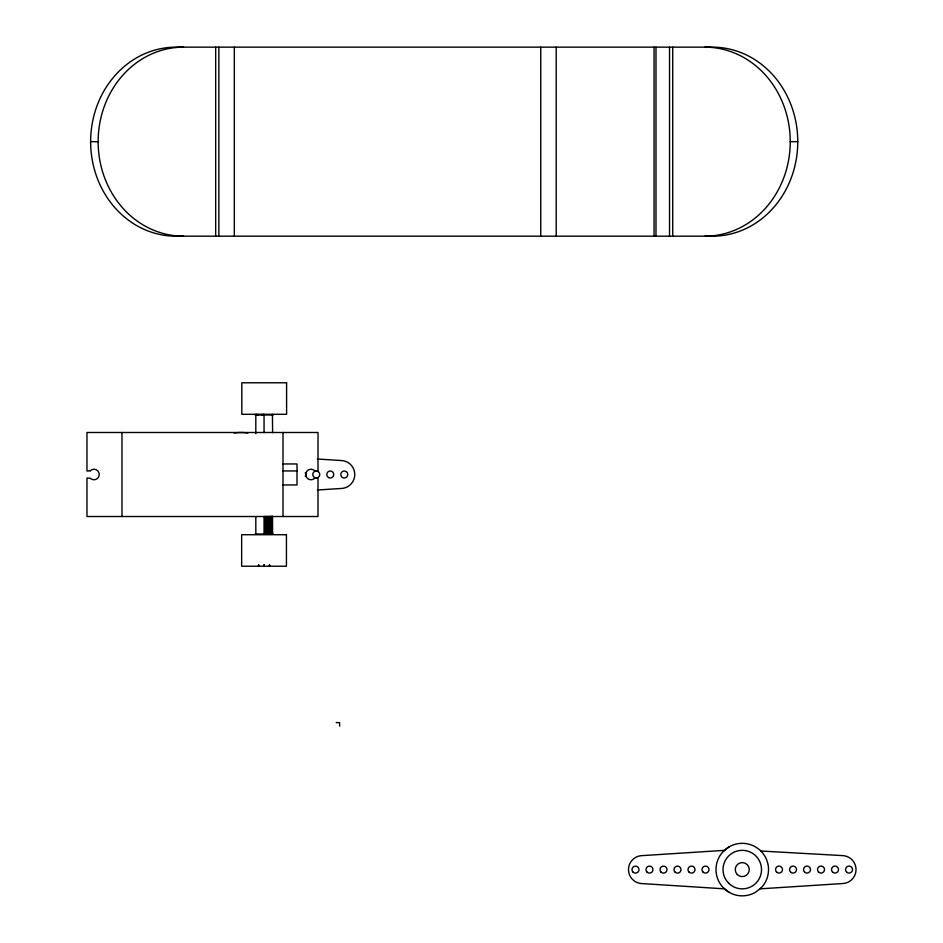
<?xml version="1.0" encoding="UTF-8"?>
<svg xmlns="http://www.w3.org/2000/svg" width="943" height="943" viewBox="0 0 943 943"><rect width="100%" height="100%" fill="white"/><g stroke="black" fill="none" stroke-linecap="round" stroke-linejoin="round"><path stroke-width="1.41" d="M723.694 851.034L729.128 846.861M317.308 490.006L340.765 488.509A14.004 14.004 0 0 0 354.768 474.506A14.004 14.004 0 0 0 340.765 460.502L317.308 458.993M724.589 850.35L642.489 855.607A14.004 14.004 0 0 0 628.486 869.623A14.004 14.004 0 0 0 642.489 883.615L724.601 888.848M759.928 888.848L842.04 883.579A14.004 14.004 0 0 0 856.032 869.576A14.004 14.004 0 0 0 842.028 855.572L760.824 851.022M90.634 141.674A94.524 85.353 -90 0 1 175.987 47.15L712.413 47.15A94.524 85.353 -90 0 1 797.766 141.674A94.524 85.353 -90 0 1 712.413 236.186L175.987 236.186A94.524 85.353 90 0 1 90.634 141.674L98.143 141.674A94.524 85.353 -90 0 1 183.496 47.15M704.892 236.186A94.524 85.353 -90 0 0 790.246 141.674L797.766 141.674M255.129 414.991L273.293 414.991M283.006 463.956L297.01 463.956L297.01 484.95L283.006 484.95M283.006 470.946L297.01 470.946M255.129 534.009L273.293 534.009M336.227 722.609L339.61 722.609L339.61 726.11M723.705 888.165L729.139 892.337M672.724 47.15L672.724 236.186M669.53 47.15L669.53 236.186M655.986 47.15L655.986 236.186M654.065 47.15L654.065 236.186M556.217 47.15L556.217 236.186M540.74 47.15L540.74 236.186M283.006 432.495L283.006 516.516M272.433 414.295L272.61 432.637M272.515 516.375L272.61 534.009M272.279 516.375L272.279 534.009M271.914 516.375L271.914 534.009M271.407 516.375L271.407 534.009M270.771 516.375L270.771 534.009M270.04 516.375L270.04 534.009M269.604 564.822L269.604 566.224M269.403 564.822L269.403 566.224M269.191 516.375L269.191 534.009M268.272 516.375L268.272 534.009M267.27 516.375L267.27 534.009M266.232 516.375L266.232 534.009M265.148 516.375L265.148 534.009M264.252 564.822L264.252 566.224M264.052 414.295L264.052 432.637M264.052 516.375L264.052 534.009M263.851 564.822L263.851 566.224M263.722 414.295L263.722 414.991M261.883 414.295L261.883 414.991M258.688 564.822L258.688 566.224M258.5 564.822L258.5 566.224M258.158 414.295L258.158 414.991M256.85 414.295L256.85 414.991M255.812 414.295L255.812 433.686M255.812 516.752L255.812 534.009M234.324 47.15L234.324 236.186M218.87 47.15L218.87 236.186M215.676 47.15L215.676 236.186M121.977 432.495L121.977 516.516M234.147 433.061A42.011 42.011 0 0 1 247.844 433.061M305.284 472.749A3.501 3.501 0 0 1 305.284 476.25M704.892 47.15A94.524 85.353 -90 0 1 790.246 141.674M183.496 236.186A94.524 85.353 90 0 1 98.143 141.674M90.257 470.793L86.968 471.005L86.968 432.495L318.015 432.495L318.015 471.005L314.726 470.793A5.245 5.245 0 0 0 307.3 470.793A5.245 5.245 0 0 0 307.3 478.219A5.245 5.245 0 0 0 314.726 478.219L318.015 478.007L318.015 516.516L86.968 516.516L86.968 478.007L90.257 478.219A5.245 5.245 0 0 0 97.683 478.219A5.245 5.245 0 0 0 97.683 470.793A5.245 5.245 0 0 0 90.257 470.793M760.836 888.153L755.39 892.326A26.251 26.251 0 0 1 716.102 871.886A26.251 26.251 0 0 1 751.241 844.916A26.251 26.251 0 0 1 760.836 888.153M286.601 382.787L241.821 382.787L241.821 414.295L286.601 414.295L286.601 382.787M286.436 534.716L241.656 534.716L241.656 566.224L286.436 566.224L286.436 534.716M846.555 872.051A3.501 3.501 0 0 0 852.413 870.483A3.501 3.501 0 0 0 848.122 866.193A3.501 3.501 0 0 0 846.555 872.051M776.549 872.063A3.501 3.501 0 0 0 782.395 870.495A3.501 3.501 0 0 0 778.116 866.204A3.501 3.501 0 0 0 776.549 872.063M790.552 872.063A3.501 3.501 0 0 0 796.399 870.495A3.501 3.501 0 0 0 792.12 866.204A3.501 3.501 0 0 0 790.552 872.063M804.556 872.063A3.501 3.501 0 0 0 810.402 870.483A3.501 3.501 0 0 0 806.124 866.204A3.501 3.501 0 0 0 804.556 872.063M818.548 872.051A3.501 3.501 0 0 0 824.406 870.483A3.501 3.501 0 0 0 820.115 866.193A3.501 3.501 0 0 0 818.548 872.051M832.551 872.051A3.501 3.501 0 0 0 838.41 870.483A3.501 3.501 0 0 0 834.119 866.193A3.501 3.501 0 0 0 832.551 872.051M633.012 872.098A3.501 3.501 0 0 0 638.871 870.519A3.501 3.501 0 0 0 634.58 866.24A3.501 3.501 0 0 0 633.012 872.098M647.016 872.086A3.501 3.501 0 0 0 652.874 870.519A3.501 3.501 0 0 0 648.584 866.228A3.501 3.501 0 0 0 647.016 872.086M675.023 872.086A3.501 3.501 0 0 0 680.881 870.519A3.501 3.501 0 0 0 676.591 866.228A3.501 3.501 0 0 0 675.023 872.086M661.019 872.086A3.501 3.501 0 0 0 666.878 870.519A3.501 3.501 0 0 0 662.587 866.228A3.501 3.501 0 0 0 661.019 872.086M703.03 872.075A3.501 3.501 0 0 0 708.888 870.507A3.501 3.501 0 0 0 704.598 866.216A3.501 3.501 0 0 0 703.03 872.075M689.027 872.086A3.501 3.501 0 0 0 694.885 870.507A3.501 3.501 0 0 0 690.594 866.228A3.501 3.501 0 0 0 689.027 872.086M737.308 874.55A7.002 7.002 0 0 0 749.025 871.403A7.002 7.002 0 0 0 740.444 862.833A7.002 7.002 0 0 0 737.308 874.55M728.656 883.214A19.249 19.249 0 0 0 760.86 874.574A19.249 19.249 0 0 0 737.273 850.999A19.249 19.249 0 0 0 728.656 883.214M314.514 477.535A3.501 3.501 0 0 0 319.76 474.506A3.501 3.501 0 0 0 314.514 471.476A3.501 3.501 0 0 0 314.514 477.535M328.518 477.535A3.501 3.501 0 0 0 333.763 474.506A3.501 3.501 0 0 0 328.518 471.476A3.501 3.501 0 0 0 328.518 477.535M342.521 477.535A3.501 3.501 0 0 0 347.767 474.506A3.501 3.501 0 0 0 342.521 471.476A3.501 3.501 0 0 0 342.521 477.535"/></g></svg>
